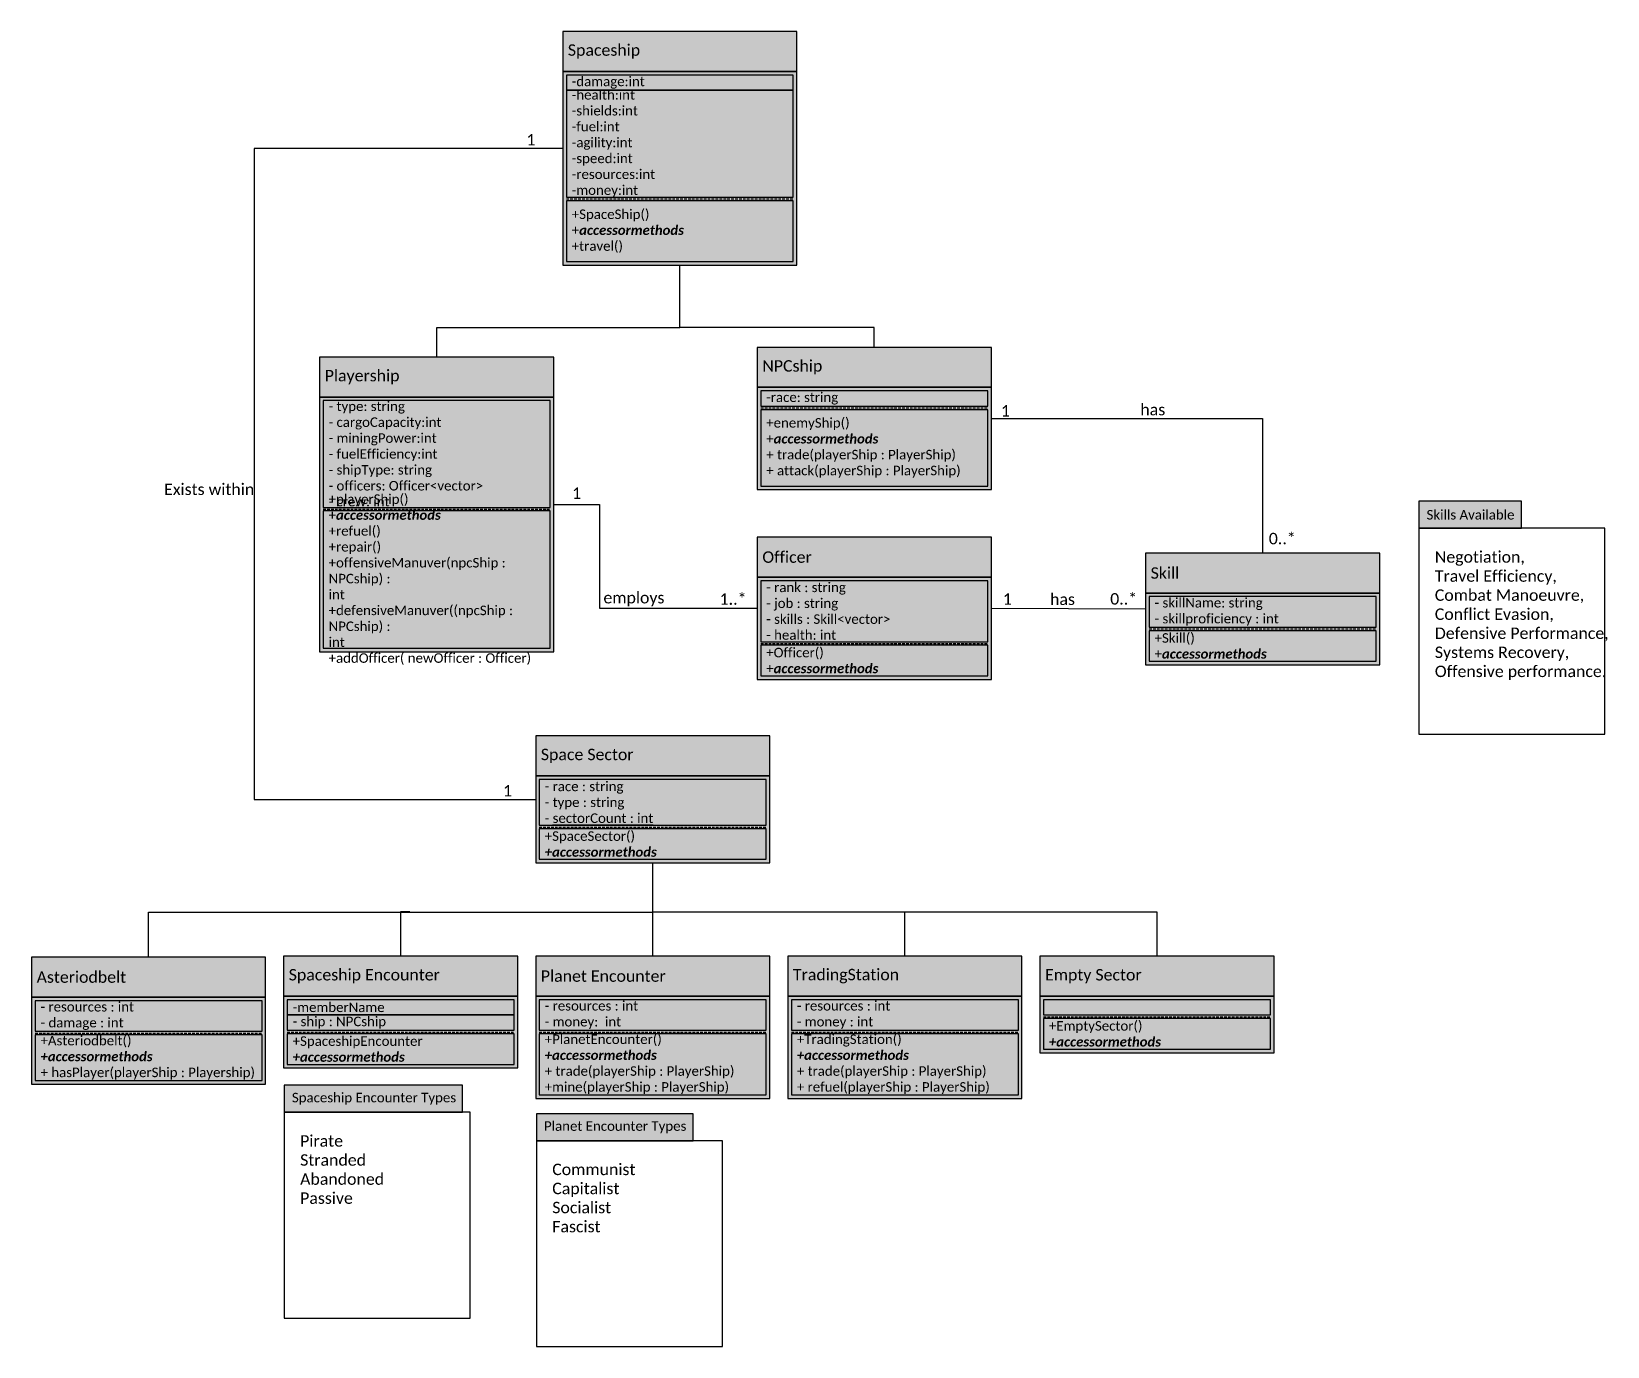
# Model space of a CAD drawing. Extents: x 97 to 535, y 180 to 545.
import ezdxf

# ---------------------------------------------------------------- set-up
doc = ezdxf.new("R2010")
doc.units = 0
doc.header["$LTSCALE"] = 5.813
doc.header["$MEASUREMENT"] = 0
doc.linetypes.add('HIDDEN2', pattern=[0.1875, 0.125, -0.0625])
doc.layers.get('0').update_dxf_attribs({"linetype": 'CONTINUOUS'})
doc.layers.add('CONNECTOR', color=7, linetype='CONTINUOUS')
doc.layers.add('CONTAINER', color=7, linetype='CONTINUOUS')
doc.styles.get("Standard").update_dxf_attribs({"font": 'txt.shx'})

msp = doc.modelspace()

# ---------------------------------------------------------------- hatches: boundary and pattern name
for points in [[(244.98, 533.52), (309.97, 533.52), (309.97, 544.6), (244.98, 544.6)], [(244.98, 479.72), (309.97, 479.72), (309.97, 533.52), (244.98, 533.52)], [(245.98, 528.29), (308.98, 528.29), (308.98, 532.52), (245.98, 532.52)], [(245.98, 498.65), (308.98, 498.65), (308.98, 528.29), (245.98, 528.29)], [(245.98, 480.72), (308.98, 480.72), (308.98, 497.65), (245.98, 497.65)], [(298.97, 445.85), (363.98, 445.85), (363.98, 456.93), (298.97, 456.93)], [(177.47, 443.15), (242.47, 443.15), (242.47, 454.22), (177.47, 454.22)], [(177.47, 372.41), (242.47, 372.41), (242.47, 443.15), (177.47, 443.15)], [(178.47, 412.51), (241.47, 412.51), (241.47, 442.15), (178.47, 442.15)], [(298.97, 417.44), (363.98, 417.44), (363.98, 445.85), (298.97, 445.85)], [(299.98, 440.61), (362.97, 440.61), (362.97, 444.85), (299.98, 444.85)], [(299.98, 418.44), (362.97, 418.44), (362.97, 439.61), (299.98, 439.61)], [(178.47, 373.41), (241.47, 373.41), (241.47, 411.51), (178.47, 411.51)], [(298.97, 393.16), (363.98, 393.16), (363.98, 404.24), (298.97, 404.24)], [(406.8, 388.74), (471.8, 388.74), (471.8, 399.82), (406.8, 399.82)], [(298.97, 364.76), (363.98, 364.76), (363.98, 393.16), (298.97, 393.16)], [(299.98, 375.23), (362.97, 375.23), (362.97, 392.16), (299.98, 392.16)], [(406.8, 368.81), (471.8, 368.81), (471.8, 388.74), (406.8, 388.74)], [(407.8, 379.28), (470.8, 379.28), (470.8, 387.74), (407.8, 387.74)], [(407.8, 369.81), (470.8, 369.81), (470.8, 378.28), (407.8, 378.28)], [(299.98, 365.76), (362.97, 365.76), (362.97, 374.23), (299.98, 374.23)], [(237.47, 337.99), (302.47, 337.99), (302.47, 349.07), (237.47, 349.07)], [(237.47, 313.82), (302.47, 313.82), (302.47, 337.99), (237.47, 337.99)], [(238.47, 324.29), (301.47, 324.29), (301.47, 336.99), (238.47, 336.99)], [(238.47, 314.82), (301.47, 314.82), (301.47, 323.29), (238.47, 323.29)], [(97.48, 276.58), (162.48, 276.58), (162.48, 287.66), (97.48, 287.66)], [(167.48, 276.85), (232.48, 276.85), (232.48, 287.93), (167.48, 287.93)], [(237.47, 276.86), (302.47, 276.86), (302.47, 287.94), (237.47, 287.94)], [(307.47, 276.86), (372.47, 276.86), (372.47, 287.94), (307.47, 287.94)], [(377.47, 276.84), (442.47, 276.84), (442.47, 287.92), (377.47, 287.92)], [(97.48, 252.41), (162.48, 252.41), (162.48, 276.58), (97.48, 276.58)], [(167.48, 256.91), (232.48, 256.91), (232.48, 276.85), (167.48, 276.85)], [(168.48, 271.61), (231.48, 271.61), (231.48, 275.85), (168.48, 275.85)], [(237.47, 248.46), (302.47, 248.46), (302.47, 276.86), (237.47, 276.86)], [(238.47, 267.39), (301.47, 267.39), (301.47, 275.86), (238.47, 275.86)], [(307.47, 248.46), (372.47, 248.46), (372.47, 276.86), (307.47, 276.86)], [(308.47, 267.39), (371.47, 267.39), (371.47, 275.86), (308.47, 275.86)], [(377.47, 261.14), (442.47, 261.14), (442.47, 276.84), (377.47, 276.84)], [(378.47, 271.61), (441.47, 271.61), (441.47, 275.84), (378.47, 275.84)], [(98.48, 267.11), (161.47, 267.11), (161.47, 275.58), (98.48, 275.58)], [(168.48, 267.38), (231.48, 267.38), (231.48, 271.61), (168.48, 271.61)], [(378.47, 262.14), (441.47, 262.14), (441.47, 270.61), (378.47, 270.61)], [(98.48, 253.41), (161.47, 253.41), (161.47, 266.11), (98.48, 266.11)], [(168.48, 257.91), (231.48, 257.91), (231.48, 266.38), (168.48, 266.38)], [(238.47, 249.46), (301.47, 249.46), (301.47, 266.39), (238.47, 266.39)], [(308.47, 249.46), (371.47, 249.46), (371.47, 266.39), (308.47, 266.39)]]:
    msp.add_hatch(color=254).paths.add_polyline_path(points)
at = {"layer": 'CONTAINER'}
h = msp.add_hatch(color=254, dxfattribs=at)
h.paths.add_polyline_path([(482.7, 406.7), (511.2, 406.7), (511.2, 414.2), (496.95, 414.2), (482.7, 414.2)])
edge = h.paths.add_edge_path(flags=0)
edge = h.paths.add_edge_path(flags=0)
edge = h.paths.add_edge_path(flags=0)
h = msp.add_hatch(color=254, dxfattribs=at)
h.paths.add_polyline_path([(167.65, 244.6), (217.15, 244.6), (217.15, 252.1), (192.4, 252.1), (167.65, 252.1)])
edge = h.paths.add_edge_path(flags=0)
edge = h.paths.add_edge_path(flags=0)
edge = h.paths.add_edge_path(flags=0)
h = msp.add_hatch(color=254, dxfattribs=at)
h.paths.add_polyline_path([(237.65, 236.7), (281.15, 236.7), (281.15, 244.2), (259.4, 244.2), (237.65, 244.2)])
edge = h.paths.add_edge_path(flags=0)
edge = h.paths.add_edge_path(flags=0)
edge = h.paths.add_edge_path(flags=0)

# ---------------------------------------------------------------- linework, layer by layer
at = {"color": 53, "linetype": 'HIDDEN2'}
for p, q in [((245.98, 498.15), (308.98, 498.15)), ((299.98, 440.11), (362.97, 440.11)), ((178.47, 412.01), (241.47, 412.01)), ((407.8, 378.78), (470.8, 378.78)), ((299.98, 374.73), (362.97, 374.73)), ((238.47, 323.79), (301.47, 323.79)), ((378.47, 271.11), (441.47, 271.11)), ((98.48, 266.61), (161.47, 266.61)), ((168.48, 266.88), (231.48, 266.88)), ((238.47, 266.89), (301.47, 266.89)), ((308.47, 266.89), (371.47, 266.89))]:
    msp.add_line(p, q, dxfattribs=at)
at = {"color": 53, "linetype": 'CONTINUOUS'}
for points in [[(244.98, 533.52), (309.97, 533.52), (309.97, 544.6), (244.98, 544.6)], [(244.98, 479.72), (309.97, 479.72), (309.97, 533.52), (244.98, 533.52)], [(245.98, 528.29), (308.98, 528.29), (308.98, 532.52), (245.98, 532.52)], [(245.98, 498.65), (308.98, 498.65), (308.98, 528.29), (245.98, 528.29)], [(245.98, 480.72), (308.98, 480.72), (308.98, 497.65), (245.98, 497.65)], [(298.97, 445.85), (363.98, 445.85), (363.98, 456.93), (298.97, 456.93)], [(177.47, 443.15), (242.47, 443.15), (242.47, 454.22), (177.47, 454.22)], [(177.47, 372.41), (242.47, 372.41), (242.47, 443.15), (177.47, 443.15)], [(178.47, 412.51), (241.47, 412.51), (241.47, 442.15), (178.47, 442.15)], [(298.97, 417.44), (363.98, 417.44), (363.98, 445.85), (298.97, 445.85)], [(299.98, 440.61), (362.97, 440.61), (362.97, 444.85), (299.98, 444.85)], [(299.98, 418.44), (362.97, 418.44), (362.97, 439.61), (299.98, 439.61)], [(178.47, 373.41), (241.47, 373.41), (241.47, 411.51), (178.47, 411.51)], [(298.97, 393.16), (363.98, 393.16), (363.98, 404.24), (298.97, 404.24)], [(406.8, 388.74), (471.8, 388.74), (471.8, 399.82), (406.8, 399.82)], [(298.97, 364.76), (363.98, 364.76), (363.98, 393.16), (298.97, 393.16)], [(299.98, 375.23), (362.97, 375.23), (362.97, 392.16), (299.98, 392.16)], [(406.8, 368.81), (471.8, 368.81), (471.8, 388.74), (406.8, 388.74)], [(407.8, 379.28), (470.8, 379.28), (470.8, 387.74), (407.8, 387.74)], [(407.8, 369.81), (470.8, 369.81), (470.8, 378.28), (407.8, 378.28)], [(299.98, 365.76), (362.97, 365.76), (362.97, 374.23), (299.98, 374.23)], [(237.47, 337.99), (302.47, 337.99), (302.47, 349.07), (237.47, 349.07)], [(237.47, 313.82), (302.47, 313.82), (302.47, 337.99), (237.47, 337.99)], [(238.47, 324.29), (301.47, 324.29), (301.47, 336.99), (238.47, 336.99)], [(238.47, 314.82), (301.47, 314.82), (301.47, 323.29), (238.47, 323.29)], [(97.48, 276.58), (162.48, 276.58), (162.48, 287.66), (97.48, 287.66)], [(167.48, 276.85), (232.48, 276.85), (232.48, 287.93), (167.48, 287.93)], [(237.47, 276.86), (302.47, 276.86), (302.47, 287.94), (237.47, 287.94)], [(307.47, 276.86), (372.47, 276.86), (372.47, 287.94), (307.47, 287.94)], [(377.47, 276.84), (442.47, 276.84), (442.47, 287.92), (377.47, 287.92)], [(97.48, 252.41), (162.48, 252.41), (162.48, 276.58), (97.48, 276.58)], [(167.48, 256.91), (232.48, 256.91), (232.48, 276.85), (167.48, 276.85)], [(168.48, 271.61), (231.48, 271.61), (231.48, 275.85), (168.48, 275.85)], [(237.47, 248.46), (302.47, 248.46), (302.47, 276.86), (237.47, 276.86)], [(238.47, 267.39), (301.47, 267.39), (301.47, 275.86), (238.47, 275.86)], [(307.47, 248.46), (372.47, 248.46), (372.47, 276.86), (307.47, 276.86)], [(308.47, 267.39), (371.47, 267.39), (371.47, 275.86), (308.47, 275.86)], [(377.47, 261.14), (442.47, 261.14), (442.47, 276.84), (377.47, 276.84)], [(378.47, 271.61), (441.47, 271.61), (441.47, 275.84), (378.47, 275.84)], [(98.48, 267.11), (161.47, 267.11), (161.47, 275.58), (98.48, 275.58)], [(168.48, 267.38), (231.48, 267.38), (231.48, 271.61), (168.48, 271.61)], [(378.47, 262.14), (441.47, 262.14), (441.47, 270.61), (378.47, 270.61)], [(98.48, 253.41), (161.47, 253.41), (161.47, 266.11), (98.48, 266.11)], [(168.48, 257.91), (231.48, 257.91), (231.48, 266.38), (168.48, 266.38)], [(238.47, 249.46), (301.47, 249.46), (301.47, 266.39), (238.47, 266.39)], [(308.47, 249.46), (371.47, 249.46), (371.47, 266.39), (308.47, 266.39)]]:
    msp.add_lwpolyline(points, close=True, dxfattribs=at)
at = {"layer": 'CONNECTOR', "linetype": 'CONTINUOUS'}
for p, q in [((363.98, 384.5), (406.8, 384.32)), ((269.97, 287.94), (269.97, 300.36))]:
    msp.add_line(p, q, dxfattribs=at)
for points in [[(244.98, 512.16), (159.3, 512.16), (159.3, 331.44), (237.47, 331.44)], [(209.97, 454.22), (209.97, 462.43), (277.48, 462.43), (277.48, 479.72)], [(331.48, 456.93), (331.48, 462.43), (277.48, 462.43)], [(363.98, 437.18), (439.3, 437.18), (439.3, 399.82)], [(242.47, 413.32), (255.17, 413.32), (255.17, 384.5), (298.97, 384.5)], [(129.98, 287.66), (129.98, 300.17), (269.97, 300.17), (269.97, 313.82)], [(199.98, 287.93), (199.98, 300.36), (202.47, 300.36)], [(339.97, 287.94), (339.97, 300.17), (269.97, 300.17)], [(409.98, 287.92), (409.98, 300.17), (339.97, 300.17)]]:
    msp.add_lwpolyline(points, dxfattribs=at)
at = {"layer": 'CONTAINER', "linetype": 'CONTINUOUS'}
for points in [[(482.7, 406.7), (511.2, 406.7), (511.2, 414.2), (496.95, 414.2), (482.7, 414.2)], [(482.7, 349.6), (508.52, 349.6), (534.35, 349.6), (534.35, 406.7), (508.52, 406.7), (482.7, 406.7)], [(167.65, 244.6), (217.15, 244.6), (217.15, 252.1), (192.4, 252.1), (167.65, 252.1)], [(167.65, 187.5), (193.47, 187.5), (219.3, 187.5), (219.3, 244.6), (193.47, 244.6), (167.65, 244.6)], [(237.65, 236.7), (281.15, 236.7), (281.15, 244.2), (259.4, 244.2), (237.65, 244.2)], [(237.65, 179.6), (263.48, 179.6), (289.3, 179.6), (289.3, 236.7), (263.48, 236.7), (237.65, 236.7)]]:
    msp.add_lwpolyline(points, close=True, dxfattribs=at)

# ---------------------------------------------------------------- texts
for s, insert, char_height, width, attachment_point in [('\\C7;\\fCalibri|b0|i0|;\\H2.6458414077759;-damage:int', (247.48, 530.4), 2.6458, 63, 4), ('\\C7;\\fCalibri|b0|i0|;\\H2.6458414077759;-health:int\\P-shields:int\\P-fuel:int\\P-agility:int\\P-speed:int\\P-resources:int\\P-money:int', (247.48, 513.47), 2.6458, 63, 4), ('\\C7;\\fCalibri|b0|i0|;\\H3.1750242233276;1', (236.12, 514.56), 3.175, 12.7, 5), ('\\C7;\\fCalibri|b0|i0|;\\H2.6458414077759;+SpaceShip()\\P+\\fCalibri|b1|i1|;accessormethods\\P\\fCalibri|b0|i0|;+travel()\\P', (247.48, 489.18), 2.6458, 63, 4), ('\\C7;\\fCalibri|b0|i0|;\\H3.1750242233276;NPCship', (300.39, 451.39), 3.175, 65, 4), ('\\C7;\\fCalibri|b0|i0|;\\H2.6458414077759;- type: string\\P- cargoCapacity:int\\P- miningPower:int\\P- fuelEfficiency:int\\P- shipType: string\\P- officers: Officer<vector>\\P- crew: int', (179.97, 427.33), 2.6458, 63, 4), ('\\C7;\\fCalibri|b0|i0|;\\H2.6458414077759;-race: string', (301.47, 442.73), 2.6458, 63, 4), ('\\C7;\\fCalibri|b0|i0|;\\H2.6458414077759;+enemyShip()\\P+\\fCalibri|b1|i1|;accessormethods\\P\\fCalibri|b0|i0|;+ trade(playerShip : PlayerShip)\\P+ attack(playerShip : PlayerShip)\\P', (301.47, 429.03), 2.6458, 63, 4), ('\\C7;\\fCalibri|b0|i0|;\\H3.1750242233276;1', (367.89, 439.3), 3.175, 7.825, 5), ('\\C7;\\fCalibri|b0|i0|;\\H3.1750242233276;has', (408.8, 439.64), 3.175, 31, 5), ('\\C7;\\fCalibri|b0|i0|;\\H3.1750242233276;Exists within', (146.8, 417.51), 3.175, 25, 5), ('\\C7;\\fCalibri|b0|i0|;\\H2.6458414077759;+playerShip()\\P+\\fCalibri|b1|i1|;accessormethods\\P\\fCalibri|b0|i0|;+refuel()\\P+repair()\\P+offensiveManuver(npcShip : NPCship) : \\Pint\\P+defensiveManuver((npcShip : NPCship) : \\Pint\\P+addOfficer( newOfficer : Officer)', (179.97, 392.46), 2.6458, 63, 4), ('\\C7;\\fCalibri|b0|i0|;\\H3.1750242233276;1', (248.82, 416.46), 3.175, 12.7, 5), ('\\C7;\\fCalibri|b0|i0|;\\H3.1750242233276;0..*', (444.75, 403.83), 3.175, 10.8952, 5), ('\\C7;\\fCalibri|b0|i0|;\\H3.1750242233276;Officer', (300.39, 398.7), 3.175, 65, 4), ('\\C7;\\fCalibri|b0|i0|;\\H3.1750242233276;Negotiation, \\PTravel Efficiency, \\PCombat Manoeuvre, \\PConflict Evasion, \\PDefensive Performance, \\PSystems Recovery, \\POffensive performance. ', (487.11, 400.34), 3.175, 45.65, 1), ('\\C7;\\fCalibri|b0|i0|;\\H2.6458414077759;- rank : string\\P- job : string\\P- skills : Skill<vector>\\P- health: int', (301.47, 383.69), 2.6458, 63, 4), ('\\C7;\\fCalibri|b0|i0|;\\H3.1750242233276;employs', (264.74, 387.05), 3.175, 19.125, 5), ('\\C7;\\fCalibri|b0|i0|;\\H3.1750242233276;1..*', (292.25, 387.05), 3.175, 10.8952, 5), ('\\C7;\\fCalibri|b0|i0|;\\H3.1750242233276;1', (368.42, 387.1), 3.175, 10.8952, 5), ('\\C7;\\fCalibri|b0|i0|;\\H3.1750242233276;has', (383.73, 386.99), 3.175, 13.8626, 5), ('\\C7;\\fCalibri|b0|i0|;\\H3.1750242233276;0..*', (400.71, 387.1), 3.175, 12.825, 5), ('\\C7;\\fCalibri|b0|i0|;\\H2.6458414077759;- skillName: string\\P- skillproficiency : int', (409.3, 383.51), 2.6458, 63, 4), ('\\C7;\\fCalibri|b0|i0|;\\H2.6458414077759;+Skill()\\P+\\fCalibri|b1|i1|;accessormethods', (409.3, 374.04), 2.6458, 63, 4), ('\\C7;\\fCalibri|b0|i0|;\\H2.6458414077759;+Officer()\\P+\\fCalibri|b1|i1|;accessormethods', (301.47, 369.99), 2.6458, 63, 4), ('\\C7;\\fCalibri|b0|i0|;\\H3.1750242233276;Space Sector', (238.89, 343.53), 3.175, 65, 4), ('\\C7;\\fCalibri|b0|i0|;\\H3.1750242233276;1', (229.62, 333.85), 3.175, 12.7, 5), ('\\C7;\\fCalibri|b0|i0|;\\H2.6458414077759;- race : string\\P- type : string\\P- \\LsectorCount \\l\\L: \\l\\Lint \\l', (239.97, 330.64), 2.6458, 63, 4), ('\\C7;\\fCalibri|b0|i0|;\\H2.6458414077759;+SpaceSector()\\P\\fCalibri|b1|i1|;+accessormethods', (239.97, 319.05), 2.6458, 63, 4), ('\\C7;\\fCalibri|b0|i0|;\\H3.1750242233276;Spaceship Encounter', (168.89, 282.39), 3.175, 65, 4), ('\\C7;\\fCalibri|b0|i0|;\\H3.1750242233276;TradingStation', (308.89, 282.4), 3.175, 65, 4), ('\\C7;\\fCalibri|b0|i0|;\\H3.1750242233276;Asteriodbelt', (98.89, 282.12), 3.175, 65, 4), ('\\C7;\\fCalibri|b0|i0|;\\H3.1750242233276;Planet Encounter', (238.89, 282.4), 3.175, 65, 4), ('\\C7;\\fCalibri|b0|i0|;\\H3.1750242233276;Empty Sector', (378.89, 282.38), 3.175, 65, 4), ('\\C7;\\fCalibri|b0|i0|;\\H2.6458414077759;- resources : int\\P- money:  int', (239.97, 271.63), 2.6458, 63, 4), ('\\C7;\\fCalibri|b0|i0|;\\H2.6458414077759;- resources : int\\P- money : int', (309.97, 271.63), 2.6458, 63, 4), ('\\C7;\\fCalibri|b0|i0|;\\H2.6458414077759;- resources : int\\P- damage : int', (99.98, 271.34), 2.6458, 63, 4), ('\\C7;\\fCalibri|b0|i0|;\\H2.6458414077759;-memberName', (169.98, 273.73), 2.6458, 63, 4), ('\\C7;\\fCalibri|b0|i0|;\\H2.6458414077759;- ship : NPCship', (169.98, 269.49), 2.6458, 63, 4), ('\\C7;\\fCalibri|b0|i0|;\\H2.6458414077759;+EmptySector()\\P\\fCalibri|b1|i1|;+accessormethods', (379.97, 266.37), 2.6458, 63, 4), ('\\C7;\\fCalibri|b0|i0|;\\H2.6458414077759;+Asteriodbelt()\\P\\fCalibri|b1|i1|;+accessormethods\\P\\fCalibri|b0|i0|;+ hasPlayer(playerShip : Playership)', (99.98, 259.76), 2.6458, 63, 4), ('\\C7;\\fCalibri|b0|i0|;\\H2.6458414077759;+SpaceshipEncounter\\P\\fCalibri|b1|i1|;+accessormethods', (169.98, 262.14), 2.6458, 63, 4), ('\\C7;\\fCalibri|b0|i0|;\\H2.6458414077759;+PlanetEncounter()\\P\\fCalibri|b1|i1|;+accessormethods\\P\\fCalibri|b0|i0|;+ trade(playerShip : PlayerShip)\\P+mine(playerShip : PlayerShip)', (239.97, 257.93), 2.6458, 63, 4), ('\\C7;\\fCalibri|b0|i0|;\\H2.6458414077759;+TradingStation()\\P\\fCalibri|b1|i1|;+accessormethods\\P\\fCalibri|b0|i0|;+ trade(playerShip : PlayerShip)\\P+ refuel(playerShip : PlayerShip) ', (309.97, 257.93), 2.6458, 63, 4), ('\\C7;\\fCalibri|b0|i0|;\\H3.1750242233276;Pirate\\PStranded\\PAbandoned\\PPassive ', (172.06, 238.24), 3.175, 45.65, 1), ('\\C7;\\fCalibri|b0|i0|;\\H3.1750242233276;Communist\\PCapitalist\\PSocialist\\PFascist', (242.06, 230.34), 3.175, 45.65, 1)]:
    msp.add_mtext(s, dxfattribs=dict(insert=insert, char_height=char_height, width=width, attachment_point=attachment_point))
at = {"layer": 'CONNECTOR', "char_height": 3.175, "width": 65, "attachment_point": 4}
for s, insert in [('\\C7;\\fCalibri|b0|i0|;\\H3.1750242233276;Playership', (178.89, 448.69)), ('\\C7;\\fCalibri|b0|i0|;\\H3.1750242233276;Skill', (408.21, 394.28))]:
    msp.add_mtext(s, dxfattribs=dict(at, insert=insert))
at = {"layer": 'CONTAINER', "attachment_point": 4}
for s, insert, char_height, width in [('\\C7;\\fCalibri|b0|i0|;\\H3.1750242233276;Spaceship', (246.39, 539.06), 3.175, 65), ('\\C7;\\fCalibri|b0|i0|;\\H2.6458414077759;Skills Available', (484.81, 410.45), 2.6458, 28.5), ('\\C7;\\fCalibri|b0|i0|;\\H2.6458414077759;Spaceship Encounter Types', (169.77, 248.35), 2.6458, 49.5), ('\\C7;\\fCalibri|b0|i0|;\\H2.6458414077759;Planet Encounter Types', (239.77, 240.45), 2.6458, 43.5)]:
    msp.add_mtext(s, dxfattribs=dict(at, insert=insert, char_height=char_height, width=width))

doc.saveas('drawing.dxf')
